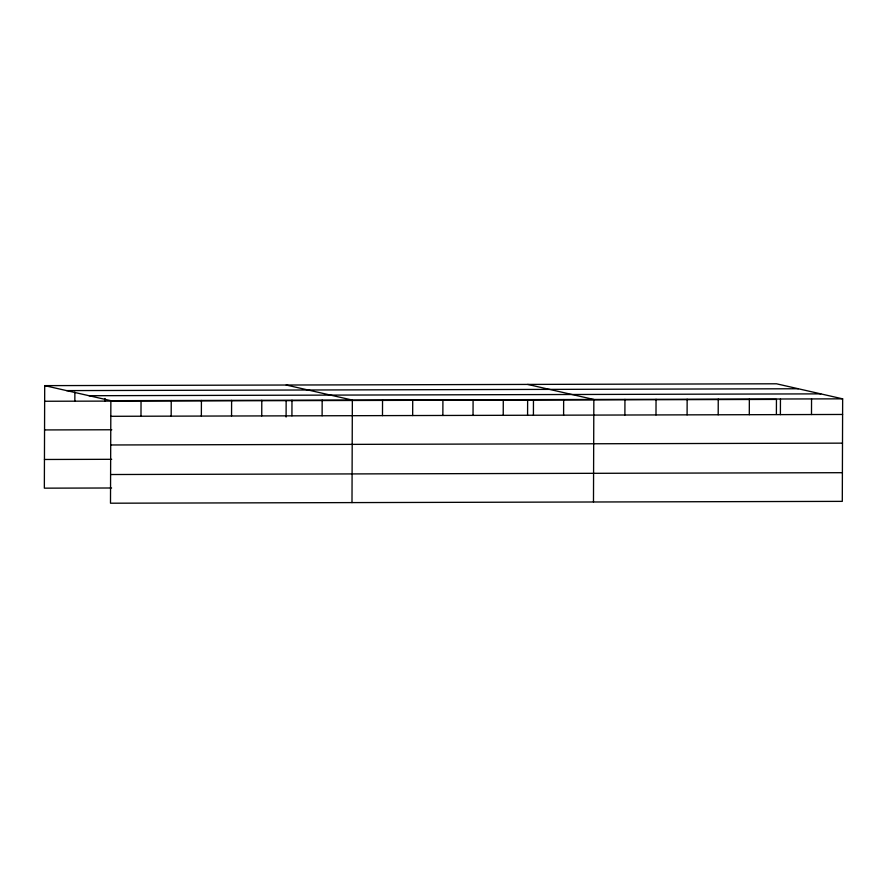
<?xml version="1.0" encoding="UTF-8"?>
<svg xmlns="http://www.w3.org/2000/svg" width="887" height="887" viewBox="0 0 887 887"><rect width="100%" height="100%" fill="white"/><g stroke="black" fill="none" stroke-linecap="round" stroke-linejoin="round"><path stroke-width="1.33" d="M44.705 385.634L110.864 400.68L110.498 503.206L842.295 501.366L842.65 398.84L776.502 383.794L44.705 385.634L44.35 488.16L111.585 487.994M74.841 401.179L74.874 392.065M105.021 401.101L105.032 398.496M140.989 416.225L141.044 400.602M171.18 416.147L171.235 400.525M201.36 416.07L201.416 400.447M231.551 415.992L231.607 400.381M261.743 415.925L261.787 400.303M286.091 417.034L286.146 400.647M291.923 415.848L291.978 400.225M322.114 415.77L322.169 400.148M351.995 502.596L352.35 400.07L286.202 385.025M382.485 415.615L382.541 399.993M412.666 415.537L412.721 399.926M442.857 415.471L442.912 399.849M473.037 415.393L473.093 399.771M503.228 415.316L503.284 399.693M527.577 415.061L527.632 400.037M533.42 415.238L533.464 399.616M563.6 415.16L563.655 399.538M593.481 501.987L593.846 399.472L527.687 384.426M624.891 415.005L624.947 399.383M655.992 414.928L656.047 399.305M687.092 414.85L687.148 399.228M718.193 414.772L718.248 399.15M749.293 414.695L749.349 399.072M776.391 414.44L776.447 399.416L44.649 401.257M780.394 414.617L780.449 398.995M811.494 414.539L811.55 398.917M66.536 390.602L798.322 388.761M89.033 395.713L820.819 393.872M110.864 400.68L842.65 398.84M110.808 416.302L842.595 414.462M44.55 429.929L111.784 429.763M110.709 444.975L842.495 443.145M44.45 459.477L111.684 459.311M110.598 474.523L842.395 472.693"/></g></svg>
